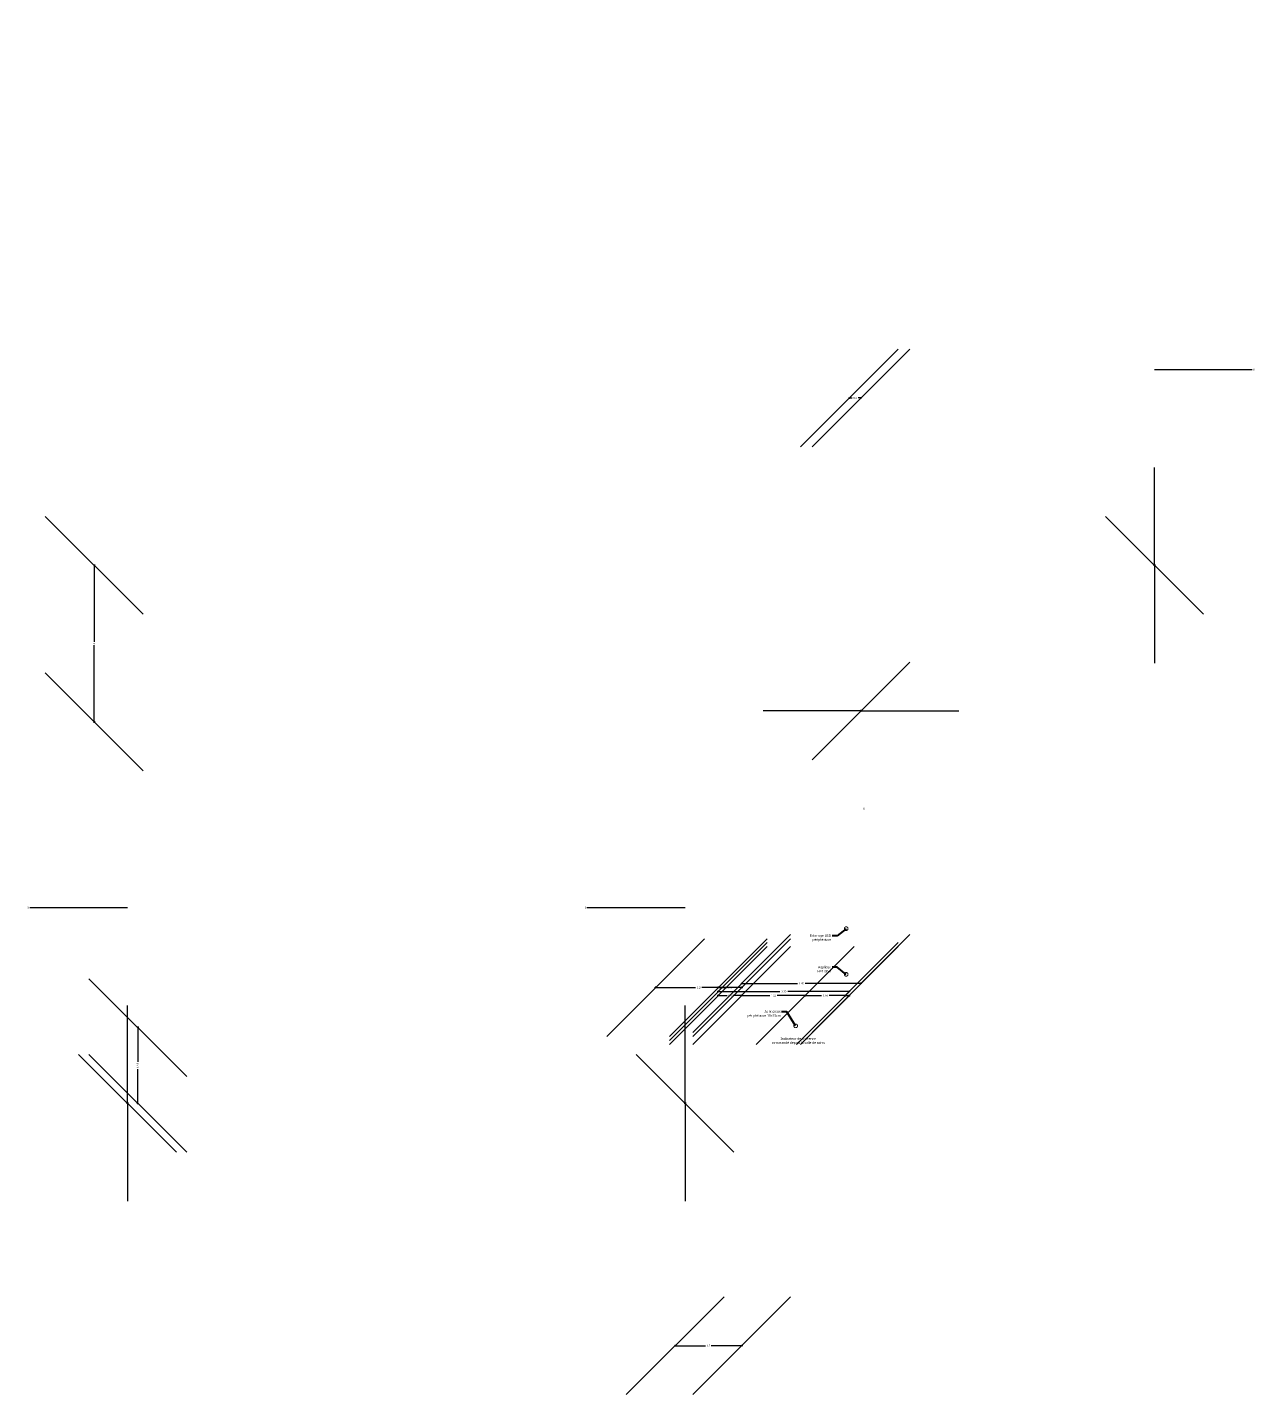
# Model space of a CAD drawing. Header units: millimetres. Extents: x 31778 to 54642, y 18502 to 28743.
# Drawn here: x 34990.38 to 35021.75, y 20218.24 to 20253.19 of the extents above; entities that cross this region are included whole.
import ezdxf
from ezdxf import colors
from ezdxf.entities.mleader import LeaderData, LeaderLine
from ezdxf.math import Vec2, Vec3

# ---------------------------------------------------------------- set-up
doc = ezdxf.new("R2010")
doc.units = ezdxf.units.MM
doc.layers.add('A-ANNO-020-DIMS', color=6, linetype='Continuous', lineweight=5)
doc.layers.add('A-ANNO-020-LEGN', color=6, linetype='Continuous', lineweight=5)
doc.layers.add('A-REPR-FPLF', color=7, linetype='Continuous')
doc.layers.add('A-TECH-ELEC-PR', color=1, linetype='Continuous', lineweight=9, true_color=0xff0000)
doc.styles.add('0-COT-ANNO', font='', dxfattribs={"height": 2})
doc.styles.add('0-TEXT-ANNO', font='', dxfattribs={"height": 2.5})
doc.styles.add('1-LIGHT-COND', font='')
doc.styles.get('0-COT-ANNO').set_extended_font_data('Roboto')
doc.styles.get('0-TEXT-ANNO').set_extended_font_data('Roboto Light')
doc.styles.get('1-LIGHT-COND').set_extended_font_data('Roboto Condensed Light')
doc.dimstyles.new('META-COT-ANNO', dxfattribs={"dimscale": 100, "dimtxt": 2, "dimasz": 100, "dimexe": 0.4, "dimexo": 0, "dimgap": 1, "dimtad": 0, "dimtoh": 1, "dimzin": 9, "dimdsep": 46, "dimtxsty": '0-COT-ANNO', "dimblk": 'OBLIQUE', "dimcen": 0, "dimdle": 1, "dimclrd": 256, "dimclrt": 256, "dimadec": 1, "dimazin": 3, "dimtfac": 1, "dimtofl": 0, "dimtmove": 1, "dimatfit": 3, "dimfxl": 1, "dimfxlon": 1, "dimtolj": 1, "dimtzin": 12, "dimlwd": -1, "dimlwe": -1, "dimarcsym": 0})

# ---------------------------------------------------------------- blocks, each defined once
blk = doc.blocks.new('_DotSmall')
at = {"color": 0, "linetype": 'ByBlock', "const_width": 0.5}
blk.add_lwpolyline([(-0.0625, 0, 1), (0.0625, 0, 1)], format="xyb", close=True, dxfattribs=at)
blk = doc.blocks.new('_OBLIQUE')
at = {"color": 0, "linetype": 'ByBlock'}
blk.add_line((-0.5, -0.5), (0.5, 0.5), dxfattribs=at)
blk = doc.blocks.new('*D208')
at = {"layer": 'A-ANNO-020-DIMS', "transparency": 16777216}
for p, q in [((34990.438, 20230.686), (34992.938, 20230.686)), ((34992.938, 20225.686), (34992.938, 20228.186)), ((34992.938, 20225.686), (34992.938, 20223.186))]:
    blk.add_line(p, q, dxfattribs=at)
at = {"layer": 'A-ANNO-020-DIMS', "color": 0, "transparency": 16777216}
for p, q in [((34992.913, 20225.686), (34992.948, 20225.686)), ((34992.963, 20225.686), (34992.928, 20225.686))]:
    blk.add_line(p, q, dxfattribs=at)
at = {"layer": 'Defpoints', "color": 0, "transparency": 16777216}
for p in [(34992.685, 20225.686), (34992.938, 20225.686), (35006.935, 20225.686)]:
    blk.add_point(p, dxfattribs=at)
at = {"layer": 'A-ANNO-020-DIMS', "transparency": 16777216, "xscale": 2.5, "yscale": 2.5, "zscale": 2.5}
for rotation in [90, 270]:
    blk.add_blockref('_OBLIQUE', (34992.938, 20225.686), dxfattribs=dict(at, rotation=rotation))
at = {"layer": 'A-ANNO-020-DIMS', "transparency": 16777216, "insert": (34990.397, 20230.686), "char_height": 0.05, "attachment_point": 5, "style": '0-COT-ANNO'}
blk.add_mtext('\\A1;0', dxfattribs=at)
blk = doc.blocks.new('*D209')
at = {"layer": 'A-ANNO-020-DIMS', "transparency": 16777216}
for p, q in [((35004.688, 20230.686), (35007.188, 20230.686)), ((35007.188, 20225.686), (35007.188, 20228.186)), ((35007.188, 20225.686), (35007.188, 20223.186))]:
    blk.add_line(p, q, dxfattribs=at)
at = {"layer": 'A-ANNO-020-DIMS', "color": 0, "transparency": 16777216}
for p, q in [((35007.163, 20225.686), (35007.198, 20225.686)), ((35007.213, 20225.686), (35007.178, 20225.686))]:
    blk.add_line(p, q, dxfattribs=at)
at = {"layer": 'Defpoints', "color": 0, "transparency": 16777216}
for p in [(35006.935, 20225.686), (35007.188, 20225.686), (35020.185, 20225.686)]:
    blk.add_point(p, dxfattribs=at)
at = {"layer": 'A-ANNO-020-DIMS', "transparency": 16777216, "xscale": 2.5, "yscale": 2.5, "zscale": 2.5}
for rotation in [90, 270]:
    blk.add_blockref('_OBLIQUE', (35007.188, 20225.686), dxfattribs=dict(at, rotation=rotation))
at = {"layer": 'A-ANNO-020-DIMS', "transparency": 16777216, "insert": (35004.647, 20230.686), "char_height": 0.05, "attachment_point": 5, "style": '0-COT-ANNO'}
blk.add_mtext('\\A1;0', dxfattribs=at)
blk = doc.blocks.new('*D210')
at = {"layer": 'A-ANNO-020-DIMS', "color": 0, "transparency": 16777216}
for p, q in [((34993.226, 20227.62), (34993.191, 20227.62)), ((34993.176, 20225.686), (34993.211, 20225.686))]:
    blk.add_line(p, q, dxfattribs=at)
at = {"layer": 'A-ANNO-020-DIMS', "transparency": 16777216}
for p, q in [((34993.201, 20227.645), (34993.201, 20226.749)), ((34993.201, 20225.661), (34993.201, 20226.556))]:
    blk.add_line(p, q, dxfattribs=at)
at = {"layer": 'Defpoints', "color": 0, "transparency": 16777216}
for p in [(34993.201, 20227.62), (35008.637, 20227.62), (34992.685, 20225.686)]:
    blk.add_point(p, dxfattribs=at)
at = {"layer": 'A-ANNO-020-DIMS', "transparency": 16777216, "xscale": 2.5, "yscale": 2.5, "zscale": 2.5}
for p, rotation in [((34993.201, 20227.62), 90), ((34993.201, 20225.686), 270)]:
    blk.add_blockref('_OBLIQUE', p, dxfattribs=dict(at, rotation=rotation))
at = {"layer": 'A-ANNO-020-DIMS', "transparency": 16777216, "insert": (34993.201, 20226.653), "char_height": 0.05, "attachment_point": 5, "rotation": 90, "style": '0-COT-ANNO'}
blk.add_mtext('\\A1;1.93', dxfattribs=at)
blk = doc.blocks.new('*D211')
at = {"layer": 'A-ANNO-020-DIMS', "transparency": 16777216}
for p, q in [((35006.91, 20219.489), (35007.714, 20219.489)), ((35008.662, 20219.489), (35007.859, 20219.489))]:
    blk.add_line(p, q, dxfattribs=at)
at = {"layer": 'A-ANNO-020-DIMS', "color": 0, "transparency": 16777216}
for p, q in [((35006.935, 20219.514), (35006.935, 20219.479)), ((35008.637, 20219.514), (35008.637, 20219.479))]:
    blk.add_line(p, q, dxfattribs=at)
at = {"layer": 'Defpoints', "color": 0, "transparency": 16777216}
for p in [(35008.637, 20228.945), (35006.935, 20219.686), (35008.637, 20219.489)]:
    blk.add_point(p, dxfattribs=at)
at = {"layer": 'A-ANNO-020-DIMS', "transparency": 16777216, "xscale": 2.5, "yscale": 2.5, "zscale": 2.5, "rotation": 180}
blk.add_blockref('_OBLIQUE', (35006.935, 20219.489), dxfattribs=at)
at = {"layer": 'A-ANNO-020-DIMS', "transparency": 16777216, "xscale": 2.5, "yscale": 2.5, "zscale": 2.5}
blk.add_blockref('_OBLIQUE', (35008.637, 20219.489), dxfattribs=at)
at = {"layer": 'A-ANNO-020-DIMS', "transparency": 16777216, "insert": (35007.786, 20219.489), "char_height": 0.05, "attachment_point": 5, "style": '0-COT-ANNO'}
blk.add_mtext('\\A1;1.7', dxfattribs=at)
blk = doc.blocks.new('*D212')
at = {"layer": 'A-ANNO-020-DIMS', "transparency": 16777216}
for p, q in [((35008.612, 20228.748), (35010.06, 20228.748)), ((35011.71, 20228.748), (35010.262, 20228.748))]:
    blk.add_line(p, q, dxfattribs=at)
at = {"layer": 'A-ANNO-020-DIMS', "color": 0, "transparency": 16777216}
for p, q in [((35008.637, 20228.773), (35008.637, 20228.738)), ((35011.685, 20228.773), (35011.685, 20228.738))]:
    blk.add_line(p, q, dxfattribs=at)
at = {"layer": 'Defpoints', "color": 0, "transparency": 16777216}
for p in [(35011.685, 20235.436), (35008.637, 20228.945), (35011.685, 20228.748)]:
    blk.add_point(p, dxfattribs=at)
at = {"layer": 'A-ANNO-020-DIMS', "transparency": 16777216, "xscale": 2.5, "yscale": 2.5, "zscale": 2.5, "rotation": 180}
blk.add_blockref('_OBLIQUE', (35008.637, 20228.748), dxfattribs=at)
at = {"layer": 'A-ANNO-020-DIMS', "transparency": 16777216, "xscale": 2.5, "yscale": 2.5, "zscale": 2.5}
blk.add_blockref('_OBLIQUE', (35011.685, 20228.748), dxfattribs=at)
at = {"layer": 'A-ANNO-020-DIMS', "transparency": 16777216, "insert": (35010.161, 20228.748), "char_height": 0.05, "attachment_point": 5, "style": '0-COT-ANNO'}
blk.add_mtext('\\A1;3.05', dxfattribs=at)
blk = doc.blocks.new('*D213')
at = {"layer": 'A-ANNO-020-DIMS', "transparency": 16777216}
for q in [(35009.185, 20235.714), (35014.185, 20235.714)]:
    blk.add_line((35011.685, 20235.714), q, dxfattribs=at)
at = {"layer": 'A-ANNO-020-DIMS', "color": 0, "transparency": 16777216}
for p, q in [((35011.685, 20235.739), (35011.685, 20235.704)), ((35011.685, 20235.689), (35011.685, 20235.724))]:
    blk.add_line(p, q, dxfattribs=at)
at = {"layer": 'Defpoints', "color": 0, "transparency": 16777216}
for p in [(35011.685, 20243.436), (35011.685, 20235.714), (35011.685, 20235.436)]:
    blk.add_point(p, dxfattribs=at)
at = {"layer": 'A-ANNO-020-DIMS', "transparency": 16777216, "xscale": 2.5, "yscale": 2.5, "zscale": 2.5}
blk.add_blockref('_OBLIQUE', (35011.685, 20235.714), dxfattribs=at)
at = {"layer": 'A-ANNO-020-DIMS', "transparency": 16777216, "xscale": 2.5, "yscale": 2.5, "zscale": 2.5, "rotation": 180}
blk.add_blockref('_OBLIQUE', (35011.685, 20235.714), dxfattribs=at)
at = {"layer": 'A-ANNO-020-DIMS', "transparency": 16777216, "insert": (35011.76, 20233.214), "char_height": 0.05, "attachment_point": 5, "style": '0-COT-ANNO'}
blk.add_mtext('\\A1;0', dxfattribs=at)
blk = doc.blocks.new('*D214')
at = {"layer": 'A-ANNO-020-DIMS', "transparency": 16777216}
for p, q in [((35011.362, 20243.714), (35011.459, 20243.714)), ((35011.71, 20243.714), (35011.614, 20243.714))]:
    blk.add_line(p, q, dxfattribs=at)
at = {"layer": 'A-ANNO-020-DIMS', "color": 0, "transparency": 16777216}
for p, q in [((35011.387, 20243.689), (35011.387, 20243.724)), ((35011.685, 20243.689), (35011.685, 20243.724))]:
    blk.add_line(p, q, dxfattribs=at)
at = {"layer": 'Defpoints', "color": 0, "transparency": 16777216}
for p in [(35011.387, 20243.714), (35011.685, 20243.436), (35011.387, 20230.37)]:
    blk.add_point(p, dxfattribs=at)
at = {"layer": 'A-ANNO-020-DIMS', "transparency": 16777216, "xscale": 2.5, "yscale": 2.5, "zscale": 2.5, "rotation": 180}
blk.add_blockref('_OBLIQUE', (35011.387, 20243.714), dxfattribs=at)
at = {"layer": 'A-ANNO-020-DIMS', "transparency": 16777216, "xscale": 2.5, "yscale": 2.5, "zscale": 2.5}
blk.add_blockref('_OBLIQUE', (35011.685, 20243.714), dxfattribs=at)
at = {"layer": 'A-ANNO-020-DIMS', "transparency": 16777216, "insert": (35011.536, 20243.714), "char_height": 0.05, "attachment_point": 5, "style": '0-COT-ANNO'}
blk.add_mtext('\\A1;0.3', dxfattribs=at)
blk = doc.blocks.new('*D215')
at = {"layer": 'A-ANNO-020-DIMS', "transparency": 16777216}
for p, q in [((35008.012, 20228.642), (35008.261, 20228.642)), ((35008.662, 20228.642), (35008.413, 20228.642))]:
    blk.add_line(p, q, dxfattribs=at)
at = {"layer": 'A-ANNO-020-DIMS', "color": 0, "transparency": 16777216}
for p, q in [((35008.037, 20228.667), (35008.037, 20228.632)), ((35008.637, 20228.667), (35008.637, 20228.632))]:
    blk.add_line(p, q, dxfattribs=at)
at = {"layer": 'Defpoints', "color": 0, "transparency": 16777216}
for p in [(35008.037, 20228.945), (35008.637, 20228.945), (35008.637, 20228.642)]:
    blk.add_point(p, dxfattribs=at)
at = {"layer": 'A-ANNO-020-DIMS', "transparency": 16777216, "xscale": 2.5, "yscale": 2.5, "zscale": 2.5, "rotation": 180}
blk.add_blockref('_OBLIQUE', (35008.037, 20228.642), dxfattribs=at)
at = {"layer": 'A-ANNO-020-DIMS', "transparency": 16777216, "xscale": 2.5, "yscale": 2.5, "zscale": 2.5}
blk.add_blockref('_OBLIQUE', (35008.637, 20228.642), dxfattribs=at)
at = {"layer": 'A-ANNO-020-DIMS', "transparency": 16777216, "insert": (35008.337, 20228.642), "char_height": 0.05, "attachment_point": 5, "style": '0-COT-ANNO'}
blk.add_mtext('\\A1;0.6', dxfattribs=at)
blk = doc.blocks.new('*D216')
at = {"layer": 'A-ANNO-020-DIMS', "transparency": 16777216}
for p, q in [((35006.41, 20228.642), (35007.459, 20228.642)), ((35008.662, 20228.642), (35007.614, 20228.642))]:
    blk.add_line(p, q, dxfattribs=at)
at = {"layer": 'A-ANNO-020-DIMS', "color": 0, "transparency": 16777216}
for p, q in [((35006.435, 20228.667), (35006.435, 20228.632)), ((35008.637, 20228.667), (35008.637, 20228.632))]:
    blk.add_line(p, q, dxfattribs=at)
at = {"layer": 'Defpoints', "color": 0, "transparency": 16777216}
for p in [(35006.435, 20253.186), (35008.637, 20228.945), (35006.435, 20228.642)]:
    blk.add_point(p, dxfattribs=at)
at = {"layer": 'A-ANNO-020-DIMS', "transparency": 16777216, "xscale": 2.5, "yscale": 2.5, "zscale": 2.5, "rotation": 180}
blk.add_blockref('_OBLIQUE', (35006.435, 20228.642), dxfattribs=at)
at = {"layer": 'A-ANNO-020-DIMS', "transparency": 16777216, "xscale": 2.5, "yscale": 2.5, "zscale": 2.5}
blk.add_blockref('_OBLIQUE', (35008.637, 20228.642), dxfattribs=at)
at = {"layer": 'A-ANNO-020-DIMS', "transparency": 16777216, "insert": (35007.536, 20228.642), "char_height": 0.05, "attachment_point": 5, "style": '0-COT-ANNO'}
blk.add_mtext('\\A1;2.2', dxfattribs=at)
blk = doc.blocks.new('*D217')
at = {"layer": 'A-ANNO-020-DIMS', "transparency": 16777216}
for p, q in [((35008.012, 20228.545), (35009.611, 20228.545)), ((35011.412, 20228.545), (35009.813, 20228.545))]:
    blk.add_line(p, q, dxfattribs=at)
at = {"layer": 'A-ANNO-020-DIMS', "color": 0, "transparency": 16777216}
for p, q in [((35008.037, 20228.57), (35008.037, 20228.535)), ((35011.387, 20228.57), (35011.387, 20228.535))]:
    blk.add_line(p, q, dxfattribs=at)
at = {"layer": 'Defpoints', "color": 0, "transparency": 16777216}
for p in [(35011.387, 20230.37), (35008.037, 20228.945), (35011.387, 20228.545)]:
    blk.add_point(p, dxfattribs=at)
at = {"layer": 'A-ANNO-020-DIMS', "transparency": 16777216, "xscale": 2.5, "yscale": 2.5, "zscale": 2.5, "rotation": 180}
blk.add_blockref('_OBLIQUE', (35008.037, 20228.545), dxfattribs=at)
at = {"layer": 'A-ANNO-020-DIMS', "transparency": 16777216, "xscale": 2.5, "yscale": 2.5, "zscale": 2.5}
blk.add_blockref('_OBLIQUE', (35011.387, 20228.545), dxfattribs=at)
at = {"layer": 'A-ANNO-020-DIMS', "transparency": 16777216, "insert": (35009.712, 20228.545), "char_height": 0.05, "attachment_point": 5, "style": '0-COT-ANNO'}
blk.add_mtext('\\A1;3.35', dxfattribs=at)
blk = doc.blocks.new('*D218')
at = {"layer": 'A-ANNO-020-DIMS', "color": 0, "transparency": 16777216}
for p, q in [((35008.037, 20228.465), (35008.037, 20228.43)), ((35008.637, 20228.465), (35008.637, 20228.43))]:
    blk.add_line(p, q, dxfattribs=at)
at = {"layer": 'A-ANNO-020-DIMS', "transparency": 16777216}
for p, q in [((35008.012, 20228.44), (35008.261, 20228.44)), ((35008.662, 20228.44), (35008.413, 20228.44))]:
    blk.add_line(p, q, dxfattribs=at)
at = {"layer": 'Defpoints', "color": 0, "transparency": 16777216}
for p in [(35008.037, 20228.945), (35008.637, 20228.945), (35008.637, 20228.44)]:
    blk.add_point(p, dxfattribs=at)
at = {"layer": 'A-ANNO-020-DIMS', "transparency": 16777216, "xscale": 2.5, "yscale": 2.5, "zscale": 2.5, "rotation": 180}
blk.add_blockref('_OBLIQUE', (35008.037, 20228.44), dxfattribs=at)
at = {"layer": 'A-ANNO-020-DIMS', "transparency": 16777216, "xscale": 2.5, "yscale": 2.5, "zscale": 2.5}
blk.add_blockref('_OBLIQUE', (35008.637, 20228.44), dxfattribs=at)
at = {"layer": 'A-ANNO-020-DIMS', "transparency": 16777216, "insert": (35008.337, 20228.44), "char_height": 0.05, "attachment_point": 5, "style": '0-COT-ANNO'}
blk.add_mtext('\\A1;0.6', dxfattribs=at)
blk = doc.blocks.new('*D219')
at = {"layer": 'A-ANNO-020-DIMS', "color": 0, "transparency": 16777216}
for p, q in [((35008.637, 20228.465), (35008.637, 20228.43)), ((35010.257, 20228.415), (35010.257, 20228.45))]:
    blk.add_line(p, q, dxfattribs=at)
at = {"layer": 'A-ANNO-020-DIMS', "transparency": 16777216}
for p, q in [((35008.612, 20228.44), (35009.351, 20228.44)), ((35010.282, 20228.44), (35009.544, 20228.44))]:
    blk.add_line(p, q, dxfattribs=at)
at = {"layer": 'Defpoints', "color": 0, "transparency": 16777216}
for p in [(35008.637, 20228.945), (35010.257, 20228.44), (35010.257, 20227.62)]:
    blk.add_point(p, dxfattribs=at)
at = {"layer": 'A-ANNO-020-DIMS', "transparency": 16777216, "xscale": 2.5, "yscale": 2.5, "zscale": 2.5, "rotation": 180}
blk.add_blockref('_OBLIQUE', (35008.637, 20228.44), dxfattribs=at)
at = {"layer": 'A-ANNO-020-DIMS', "transparency": 16777216, "xscale": 2.5, "yscale": 2.5, "zscale": 2.5}
blk.add_blockref('_OBLIQUE', (35010.257, 20228.44), dxfattribs=at)
at = {"layer": 'A-ANNO-020-DIMS', "transparency": 16777216, "insert": (35009.447, 20228.44), "char_height": 0.05, "attachment_point": 5, "style": '0-COT-ANNO'}
blk.add_mtext('\\A1;1.62', dxfattribs=at)
blk = doc.blocks.new('*D220')
at = {"layer": 'A-ANNO-020-DIMS', "transparency": 16777216}
for p, q in [((35010.232, 20228.44), (35010.676, 20228.44)), ((35011.312, 20228.44), (35010.869, 20228.44))]:
    blk.add_line(p, q, dxfattribs=at)
at = {"layer": 'A-ANNO-020-DIMS', "color": 0, "transparency": 16777216}
for p, q in [((35010.257, 20228.415), (35010.257, 20228.45)), ((35011.287, 20228.415), (35011.287, 20228.45))]:
    blk.add_line(p, q, dxfattribs=at)
at = {"layer": 'Defpoints', "color": 0, "transparency": 16777216}
for p in [(35011.287, 20228.44), (35010.257, 20227.62), (35011.287, 20227.62)]:
    blk.add_point(p, dxfattribs=at)
at = {"layer": 'A-ANNO-020-DIMS', "transparency": 16777216, "xscale": 2.5, "yscale": 2.5, "zscale": 2.5, "rotation": 180}
blk.add_blockref('_OBLIQUE', (35010.257, 20228.44), dxfattribs=at)
at = {"layer": 'A-ANNO-020-DIMS', "transparency": 16777216, "xscale": 2.5, "yscale": 2.5, "zscale": 2.5}
blk.add_blockref('_OBLIQUE', (35011.287, 20228.44), dxfattribs=at)
at = {"layer": 'A-ANNO-020-DIMS', "transparency": 16777216, "insert": (35010.772, 20228.44), "char_height": 0.05, "attachment_point": 5, "style": '0-COT-ANNO'}
blk.add_mtext('\\A1;1.03', dxfattribs=at)
blk = doc.blocks.new('*D221')
at = {"layer": 'A-ANNO-020-DIMS', "transparency": 16777216}
blk.add_line((35011.262, 20228.44), (35011.412, 20228.44), dxfattribs=at)
at = {"layer": 'A-ANNO-020-DIMS', "color": 0, "transparency": 16777216}
for p, q in [((35011.287, 20228.415), (35011.287, 20228.45)), ((35011.387, 20228.415), (35011.387, 20228.45))]:
    blk.add_line(p, q, dxfattribs=at)
at = {"layer": 'Defpoints', "color": 0, "transparency": 16777216}
for p in [(35011.387, 20228.44), (35011.287, 20227.62), (35011.387, 20227.62)]:
    blk.add_point(p, dxfattribs=at)
at = {"layer": 'A-ANNO-020-DIMS', "transparency": 16777216, "xscale": 2.5, "yscale": 2.5, "zscale": 2.5, "rotation": 180}
blk.add_blockref('_OBLIQUE', (35011.287, 20228.44), dxfattribs=at)
at = {"layer": 'A-ANNO-020-DIMS', "transparency": 16777216, "xscale": 2.5, "yscale": 2.5, "zscale": 2.5}
blk.add_blockref('_OBLIQUE', (35011.387, 20228.44), dxfattribs=at)
at = {"layer": 'A-ANNO-020-DIMS', "transparency": 16777216, "insert": (35011.337, 20228.44), "char_height": 0.05, "attachment_point": 5, "style": '0-COT-ANNO'}
blk.add_mtext('\\A1;0.1', dxfattribs=at)
blk = doc.blocks.new('*D222')
at = {"layer": 'A-ANNO-020-DIMS', "transparency": 16777216}
for p, q in [((35021.686, 20244.436), (35019.186, 20244.436)), ((35019.186, 20239.436), (35019.186, 20241.936)), ((35019.186, 20239.436), (35019.186, 20236.936))]:
    blk.add_line(p, q, dxfattribs=at)
at = {"layer": 'A-ANNO-020-DIMS', "color": 0, "transparency": 16777216}
for p, q in [((35019.161, 20239.436), (35019.196, 20239.436)), ((35019.211, 20239.436), (35019.176, 20239.436))]:
    blk.add_line(p, q, dxfattribs=at)
at = {"layer": 'Defpoints', "color": 0, "transparency": 16777216}
for p in [(35011.685, 20239.436), (35019.186, 20239.436), (35020.185, 20239.436)]:
    blk.add_point(p, dxfattribs=at)
at = {"layer": 'A-ANNO-020-DIMS', "transparency": 16777216, "xscale": 2.5, "yscale": 2.5, "zscale": 2.5}
for rotation in [90, 270]:
    blk.add_blockref('_OBLIQUE', (35019.186, 20239.436), dxfattribs=dict(at, rotation=rotation))
at = {"layer": 'A-ANNO-020-DIMS', "transparency": 16777216, "insert": (35021.728, 20244.436), "char_height": 0.05, "attachment_point": 5, "style": '0-COT-ANNO'}
blk.add_mtext('\\A1;0', dxfattribs=at)
blk = doc.blocks.new('*D223')
at = {"layer": 'A-ANNO-020-DIMS', "color": 0, "transparency": 16777216}
for p, q in [((34992.111, 20239.436), (34992.076, 20239.436)), ((34992.111, 20235.436), (34992.076, 20235.436))]:
    blk.add_line(p, q, dxfattribs=at)
at = {"layer": 'A-ANNO-020-DIMS', "transparency": 16777216}
for p, q in [((34992.086, 20239.461), (34992.086, 20237.479)), ((34992.086, 20235.411), (34992.086, 20237.393))]:
    blk.add_line(p, q, dxfattribs=at)
at = {"layer": 'Defpoints', "color": 0, "transparency": 16777216}
for p in [(35011.685, 20239.436), (34992.086, 20235.436), (34992.685, 20235.436)]:
    blk.add_point(p, dxfattribs=at)
at = {"layer": 'A-ANNO-020-DIMS', "transparency": 16777216, "xscale": 2.5, "yscale": 2.5, "zscale": 2.5}
for p, rotation in [((34992.086, 20239.436), 90), ((34992.086, 20235.436), 270)]:
    blk.add_blockref('_OBLIQUE', p, dxfattribs=dict(at, rotation=rotation))
at = {"layer": 'A-ANNO-020-DIMS', "transparency": 16777216, "insert": (34992.086, 20237.436), "char_height": 0.05, "attachment_point": 5, "rotation": 90, "style": '0-COT-ANNO'}
blk.add_mtext('\\A1;4', dxfattribs=at)

msp = doc.modelspace()

# ---------------------------------------------------------------- texts
at = {"layer": 'A-ANNO-020-LEGN', "insert": (35010.082, 20227.37), "char_height": 0.0625, "width": 1.27731, "attachment_point": 2, "style": '0-TEXT-ANNO'}
msp.add_mtext('Indicateur de présence\\Pcommandé depuis la salle de soins', dxfattribs=at)

# ---------------------------------------------------------------- dimensions: what is measured, and where the dimension line sits
at = {"layer": 'A-ANNO-020-DIMS'}
for base, p1, p2, picture, middle in [((35006.435, 20228.642), (35008.637, 20228.945), (35006.435, 20253.186), '*D216', (35007.536, 20228.642)), ((35011.387, 20243.714), (35011.685, 20243.436), (35011.387, 20230.37), '*D214', (35011.536, 20243.714)), ((35011.685366548, 20235.714232391), (35011.685366548, 20235.435766317), (35011.685366548, 20243.435766317), '*D213', (35011.760366548, 20233.214232391)), ((35011.685, 20228.748), (35008.637, 20228.945), (35011.685, 20235.436), '*D212', (35010.161, 20228.748)), ((35011.387, 20228.545), (35008.037, 20228.945), (35011.387, 20230.37), '*D217', (35009.712, 20228.545)), ((35008.637, 20228.642), (35008.037, 20228.945), (35008.637, 20228.945), '*D215', (35008.337, 20228.642)), ((35008.637, 20228.44), (35008.037, 20228.945), (35008.637, 20228.945), '*D218', (35008.337, 20228.44)), ((35010.257, 20228.44), (35008.637, 20228.945), (35010.257, 20227.62), '*D219', (35009.447, 20228.44)), ((35011.287, 20228.44), (35010.257, 20227.62), (35011.287, 20227.62), '*D220', (35010.772, 20228.44)), ((35008.637, 20219.489), (35006.935, 20219.686), (35008.637, 20228.945), '*D211', (35007.786, 20219.489))]:
    dim = msp.add_linear_dim(base=base, p1=p1, p2=p2, dimstyle='META-COT-ANNO', override={"dimscale": 0, "dimtix": 0, "dimtofl": 0, "dimtmove": 1, "dimatfit": 3}, dxfattribs=at)
    dim.commit()
    dim.dimension.update_dxf_attribs({"geometry": picture, "text_midpoint": middle})
for base, p1, p2, picture, middle in [((35019.185919969, 20239.435766317), (35020.185366548, 20239.435766317), (35011.685366548, 20239.435766317), '*D222', (35021.727586636, 20244.435766317)), ((34992.086, 20235.436), (35011.685, 20239.436), (34992.685, 20235.436), '*D223', (34992.086, 20237.436)), ((34992.9382246, 20225.685766317), (34992.685366548, 20225.685766317), (35006.935366548, 20225.685766317), '*D208', (34990.396557933, 20230.685766317)), ((35007.1882246, 20225.685766317), (35006.935366548, 20225.685766317), (35020.185366548, 20225.685766317), '*D209', (35004.646557933, 20230.685766317)), ((34993.201, 20227.62), (34992.685, 20225.686), (35008.637, 20227.62), '*D210', (34993.201, 20226.653))]:
    dim = msp.add_linear_dim(base=base, p1=p1, p2=p2, angle=90, dimstyle='META-COT-ANNO', override={"dimscale": 0, "dimtix": 0, "dimtofl": 0, "dimtmove": 1, "dimatfit": 3}, dxfattribs=at)
    dim.commit()
    dim.dimension.update_dxf_attribs({"geometry": picture, "text_midpoint": middle})
dim = msp.add_linear_dim(base=(35011.387, 20228.44), p1=(35011.287, 20227.62), p2=(35011.387, 20227.62), dimstyle='META-COT-ANNO', override={"dimscale": 0, "dimtix": 0, "dimtofl": 0, "dimtmove": 1, "dimatfit": 3}, dxfattribs=at)
dim.commit()
dim.dimension.update_dxf_attribs({"geometry": '*D221', "text_midpoint": (35011.337, 20228.44), "dimtype": 160})

# ---------------------------------------------------------------- leaders
at = {"layer": 'A-REPR-FPLF', "color": 5, "true_color": 0x0000ff}
ml = msp.add_multileader_mtext('Standard', dxfattribs=at)
ml.set_content('Joint creux\\Ppériphérique 10x15cm', color=(0, 0, 255), style='1-LIGHT-COND')
ml.set_leader_properties()
ml.set_arrow_properties(name='DOTSMALL')
ml.build(insert=Vec2(0, 0))
ml.multileader.update_dxf_attribs({"dogleg_length": 5.202, "arrow_head_size": 0.188, "scale": 0.025})
ctx = ml.context
ctx.base_point, ctx.scale, ctx.char_height, ctx.arrow_head_size, ctx.landing_gap_size, ctx.plane_origin = Vec3(35008.597, 20228.024), 0.025, 0.0625, 0.188, 0.025, Vec3(35010.017, 20228.627)
ctx.text_align_type = 2
notes = []
notes.append((ctx, [(0, (1, 1, 0), (35009.786, 20228.024), (-1, 0), 0.13, [(0, [(35010.015, 20227.665)], 0, [])])]))
ctx.mtext.insert, ctx.mtext.alignment, ctx.mtext.flow_direction = Vec3(35009.631, 20228.064), 3, 5
at = {"layer": 'A-TECH-ELEC-PR'}
ml = msp.add_multileader_mtext('Standard', dxfattribs=at)
ml.set_content('Eclairage LED\\Ppériphérique', color=256, style='1-LIGHT-COND')
ml.set_leader_properties()
ml.set_arrow_properties(name='DOTSMALL')
ml.build(insert=Vec2(0, 0))
ml.multileader.update_dxf_attribs({"dogleg_length": 5.202, "arrow_head_size": 0.188, "scale": 0.025})
ctx = ml.context
ctx.base_point, ctx.scale, ctx.char_height, ctx.arrow_head_size, ctx.landing_gap_size, ctx.plane_origin = Vec3(35010.271, 20229.965), 0.025, 0.0625, 0.188, 0.025, Vec3(35011.307, 20230.569)
ctx.text_align_type = 2
notes.append((ctx, [(0, (1, 1, 0), (35011.076, 20229.965), (-1, 0), 0.13, [(0, [(35011.307, 20230.149)], 0, [])])]))
ctx.mtext.insert, ctx.mtext.alignment, ctx.mtext.flow_direction = Vec3(35010.921, 20230.005), 3, 5
ml = msp.add_multileader_mtext('Standard', dxfattribs=at)
ml.set_content('Applique\\PH=1.80m', color=256, style='1-LIGHT-COND')
ml.set_leader_properties()
ml.set_arrow_properties(name='DOTSMALL')
ml.build(insert=Vec2(0, 0))
ml.multileader.update_dxf_attribs({"dogleg_length": 5.202, "arrow_head_size": 0.188, "scale": 0.025})
ctx = ml.context
ctx.base_point, ctx.scale, ctx.char_height, ctx.arrow_head_size, ctx.landing_gap_size, ctx.plane_origin = Vec3(35010.491, 20229.166), 0.025, 0.0625, 0.188, 0.025, Vec3(35011.307, 20228.562)
ctx.text_align_type = 2
notes.append((ctx, [(0, (1, 1, 0), (35011.076, 20229.166), (-1, 0), 0.13, [(0, [(35011.307, 20228.982)], 0, [])])]))
ctx.mtext.insert, ctx.mtext.alignment, ctx.mtext.flow_direction = Vec3(35010.921, 20229.197), 3, 5
for ctx, leaders in notes:
    for number, flags, end, landing, length, lines in leaders:
        leader = LeaderData()
        leader.index, (leader.has_last_leader_line, leader.has_dogleg_vector, leader.attachment_direction) = number, flags
        leader.last_leader_point, leader.dogleg_vector, leader.dogleg_length = Vec3(end), Vec3(landing), length
        for number, points, colour, breaks in lines:
            line = LeaderLine()
            line.index, line.vertices, line.color, line.breaks = number, Vec3.list(points), colors.encode_raw_color(colour), breaks
            leader.lines.append(line)
        ctx.leaders.append(leader)

doc.saveas('drawing.dxf')
